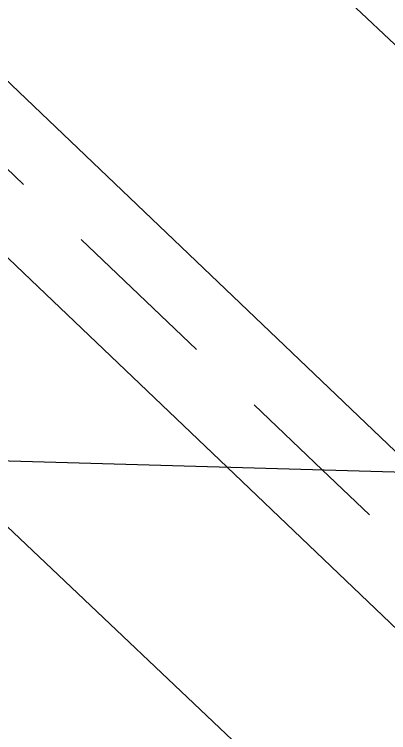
# Model space of a CAD drawing. Extents: x 363066 to 375462, y 6077936 to 6083550.
# Drawn here: x 372233.2 to 372262.5, y 6080778.5 to 6080834.8 of the extents above; entities that cross this region are included whole.
import ezdxf

# ---------------------------------------------------------------- set-up
doc = ezdxf.new("R2010")
doc.units = 0
doc.header["$LTSCALE"] = 5
doc.linetypes.add('foc-ACCESSROAD', pattern=[3.75, 2.5, -1.25])
doc.linetypes.add('foc-QUARTERLINE', pattern=[33, 25, -3, 2, -3])
for name, color, linetype in [('C-RW', 13, 'Continuous'), ('F-AR', 190, 'foc-ACCESSROAD'), ('F-RW', 190, 'Continuous'), ('L-QSEC', 8, 'foc-QUARTERLINE'), ('P-PROPOSED', 10, 'Continuous')]:
    doc.layers.add(name, color=color, linetype=linetype)

msp = doc.modelspace()

# ---------------------------------------------------------------- linework, layer by layer
at = {"layer": 'C-RW', "flags": 128}
msp.add_lwpolyline([(371692.933, 6081306.775), (372121.595, 6080899.983), (372150.98, 6080872.096), (372227.003, 6080799.946), (372290.68, 6080739.519), (372426.752, 6080614.411)], dxfattribs=at)
at = {"layer": 'F-AR', "flags": 128}
msp.add_lwpolyline([(374614.729, 6079127.841), (374545.682, 6079175.405), (374534.209, 6079183.148), (374316.004, 6079330.386), (374301.043, 6079340.482), (374291.725, 6079346.769), (374275.108, 6079357.984), (374252.704, 6079373.103), (374194.312, 6079412.494), (374180.13, 6079422.08), (374177.79, 6079423.825), (374177.477, 6079424.059), (374173.62, 6079426.937), (374155.665, 6079440.335), (374153.395, 6079442.029), (374153.097, 6079442.252), (374135.283, 6079455.545), (374124.202, 6079463.814), (373752.233, 6079718.024), (373722.624, 6079738.259), (373661.396, 6079780.103), (373598.383, 6079823.188), (373426.055, 6079941.02), (373380.01, 6079972.505), (373040.913, 6080204.387), (373025.12, 6080215.245), (373000.192, 6080232.384), (372976.36, 6080248.77), (372972.972, 6080251.176), (372964.687, 6080256.795), (372930.966, 6080279.98), (372924.898, 6080284.152), (372703.727, 6080438.64), (372514.399, 6080567.205), (372439.875, 6080629.51), (372369.353, 6080693.246), (372304.414, 6080754.063), (372257.298, 6080799.083), (372151.771, 6080899.927), (372122.392, 6080928.003), (371974.434, 6081069.391), (371703.587, 6081326.33), (371676.619, 6081350.57), (371654.039, 6081370.866), (371650.279, 6081374.246), (371640.799, 6081382.767), (371627.675, 6081394.564), (371620.75, 6081400.789), (371618.084, 6081403.185), (371607.67, 6081413.058), (371380.18, 6081628.78), (371336.849, 6081669.871), (371325.371, 6081680.755), (371314.489, 6081691.073), (371134.147, 6081862.086), (371112.25, 6081881.2), (371090.522, 6081896.735), (371067.975, 6081911.056), (371044.677, 6081924.119), (371033.313, 6081929.89), (371004.399, 6081942.783), (370896.232, 6081973.897), (370837.326, 6081982.459), (370817.538, 6081985.335), (370802.694, 6081987.493), (370777.959, 6081991.088), (370758.171, 6081993.965), (370550.474, 6082024.164), (370520.421, 6082028.533), (370350.091, 6082053.296), (370271.564, 6082065.845), (370241.333, 6082070.134), (370193.472, 6082076.934), (370178.63, 6082079.047), (370132.447, 6082085.601), (369884.368, 6082121.498), (369881.03, 6082122.051), (369840.269, 6082128.801), (369740.301, 6082145.359), (369717.32, 6082148.848), (369233.116, 6082222.366), (368924.176, 6082264.558), (368916.797, 6082265.565), (368902.101, 6082267.573), (368894.119, 6082268.709), (368882.275, 6082270.397), (368800.752, 6082281.928), (368678.388, 6082297.546), (368614.28, 6082302.431), (368549.633, 6082305.142), (368533.5, 6082305.819), (368521.106, 6082306.338), (368516.367, 6082306.538), (368496.47, 6082307.381), (368488.452, 6082307.722), (368462.267, 6082308.832), (368451.25, 6082309.298), (368089.192, 6082324.571), (368023.209, 6082327.355), (368015.194, 6082327.701), (368008.137, 6082327.991), (368000.112, 6082328.329), (367845.49, 6082336.499), (367809.011, 6082338.426), (367793.871, 6082339.227), (367789.025, 6082339.483), (367783.857, 6082339.755), (367782.26, 6082339.84), (367320.291, 6082361.921), (367319.499, 6082361.984), (367293.852, 6082364.226), (367263.751, 6082366.868), (367228.099, 6082369.995), (367182.484, 6082377.159), (367181.219, 6082377.359), (367179.991, 6082377.555), (367086.079, 6082393.238), (367036.92, 6082398.793), (367000.467, 6082400.176), (366542.2, 6082406.545), (366530.92, 6082406.703), (366524.537, 6082406.792), (366514.63, 6082407.246), (366478.94, 6082408.88), (366458.583, 6082410.078), (366008.313, 6082436.57), (365897.659, 6082443.082), (365812.635, 6082442.775), (365735.747, 6082435.489), (365734.948, 6082435.351), (365720.169, 6082432.786), (365680.404, 6082425.886), (365662.503, 6082421.342), (365632.093, 6082413.627), (365325.942, 6082335.928), (365324.765, 6082335.601), (365310.304, 6082331.611), (365281.368, 6082323.631), (365257.574, 6082317.069), (365251.981, 6082315.527), (365249.564, 6082314.859), (365246.963, 6082314.142), (365230.28, 6082309.541), (365214.702, 6082305.243), (365168.825, 6082292.563), (365156.98, 6082289.29), (365154.353, 6082288.564), (365103.071, 6082274.392), (365089.303, 6082271.044), (365071.772, 6082266.781), (364882.826, 6082220.823), (364819.324, 6082205.381), (364772.295, 6082191.564), (364655.524, 6082157.262), (364593.205, 6082146.556), (364557.706, 6082140.458), (364542.83, 6082139.054), (364527.912, 6082138.172), (364512.973, 6082137.816), (364498.031, 6082137.983), (364483.104, 6082138.675), (364468.211, 6082139.891), (364453.369, 6082141.629), (364438.597, 6082143.887), (364436.435, 6082144.281), (364430.947, 6082145.333), (364423.916, 6082146.69), (364422.508, 6082146.979), (364421.165, 6082147.268), (364413.574, 6082148.971), (364409.337, 6082149.951), (364394.885, 6082153.749), (364380.575, 6082158.052), (364366.425, 6082162.856), (364352.452, 6082168.153), (364338.674, 6082173.937), (364325.107, 6082180.202), (364317.95, 6082183.791), (364316.416, 6082184.591), (364311.796, 6082187.072), (364298.707, 6082194.297), (364292.626, 6082197.748), (364290.951, 6082198.724), (364288.475, 6082200.225), (364285.852, 6082201.841), (364281.704, 6082204.466), (364277.874, 6082206.909), (364273.286, 6082209.898), (364249.066, 6082227.398), (364237.922, 6082235.903), (364220.375, 6082249.295), (364212.912, 6082254.991), (364194.584, 6082268.979), (364190.294, 6082273.174), (364189.977, 6082273.485), (364175.034, 6082288.101), (364160.18, 6082302.633), (364156.062, 6082306.66), (364152.387, 6082310.255), (364148.258, 6082314.294), (364118.219, 6082343.68), (364029.48, 6082424.484), (364028.013, 6082425.82), (363999.952, 6082445.993), (363988.978, 6082453.882), (363972.744, 6082465.552), (363949.572, 6082482.211), (363939.18, 6082487.473), (363936.378, 6082488.892), (363921.22, 6082496.569), (363918.42, 6082497.986), (363880.009, 6082517.439), (363807.145, 6082539.107), (363778.072, 6082544.416), (363738.723, 6082551.602), (363724.106, 6082554.272), (363719.053, 6082555.195), (363709.354, 6082556.965), (363371.537, 6082618.671), (363199.686, 6082651.356), (363187.75, 6082653.626), (363151.603, 6082651.251), (363087.31, 6082637.386)], dxfattribs=at)
at = {"layer": 'F-RW', "flags": 128}
for points in [[(371706.608, 6081330.355), (371977.882, 6081073.011), (372122.584, 6080934.729), (372151.963, 6080906.659), (372264.76, 6080798.87), (372307.85, 6080757.695), (372372.737, 6080696.926)], [(372365.975, 6080689.559), (372300.982, 6080750.422), (372249.836, 6080799.296), (372235.041, 6080813.436), (372151.58, 6080893.193), (372122.201, 6080921.267), (371970.995, 6081065.763), (371700.78, 6081322.101)], [(371700.78, 6081322.101), (371970.995, 6081065.763), (372122.2, 6080921.268), (372151.58, 6080893.193), (372235.041, 6080813.436), (372249.835, 6080799.296), (372300.982, 6080750.422), (372365.975, 6080689.559)], [(372426.752, 6080614.411), (372290.68, 6080739.519), (372227.003, 6080799.946), (372150.98, 6080872.096), (372121.595, 6080899.983), (371692.933, 6081306.775)]]:
    msp.add_lwpolyline(points, dxfattribs=at)
at = {"layer": 'L-QSEC'}
msp.add_line((372148.99, 6080802.17), (372910.616, 6080780.52), dxfattribs=at)
at = {"layer": 'P-PROPOSED', "flags": 128}
msp.add_lwpolyline([(370293.071, 6082092.982), (370773.051, 6082022.538), (370902.507, 6082000.644), (370942.716, 6081997.982), (370948.381, 6082014.676), (370944.944, 6082034.749), (370955.965, 6082032.921), (370955.403, 6082031.747), (370951.03, 6082003.053), (370963.175, 6081989.419), (370990.262, 6081976.327), (371036.597, 6081956.549), (371071.815, 6081938.371), (371135.076, 6081895.469), (371176.621, 6081859.331), (371650.152, 6081413.232), (372399.388, 6080703.137)], dxfattribs=at)

doc.saveas('drawing.dxf')
